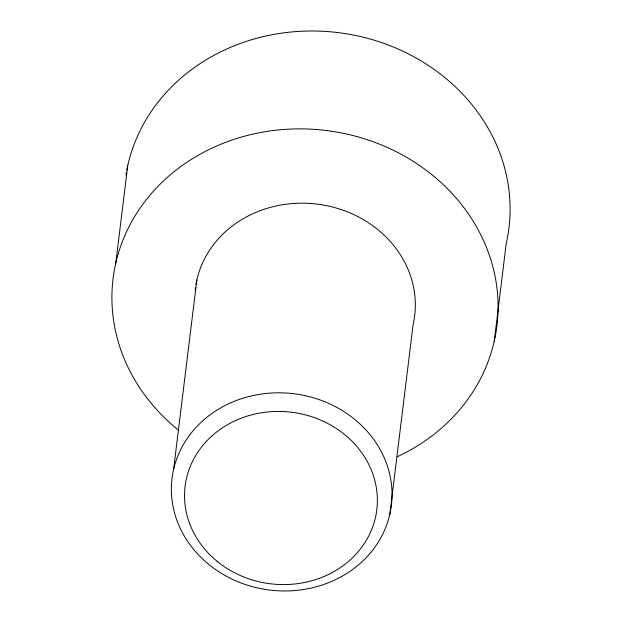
<?xml version="1.0" encoding="UTF-8"?>
<svg xmlns="http://www.w3.org/2000/svg" width="622" height="622" viewBox="0 0 622 622"><rect width="100%" height="100%" fill="white"/><g stroke="black" fill="none" stroke-linecap="round" stroke-linejoin="round"><path stroke-width="0.93" d="M115.754 263.215L127.774 165.335M173.569 469.579L196.855 279.947M389.838 514.192A110.498 98.89 7 0 0 246.646 397.131A110.498 98.89 7 0 0 208.634 564.333A110.498 98.89 7 0 0 389.838 514.192L413.125 324.56A110.498 98.89 7 0 0 324.319 205.213A110.498 98.89 7 0 0 195.922 284.619M494.226 341.291L506.246 243.412A193.38 173.064 7 0 0 352.791 34.925A193.38 173.064 7 0 0 126.787 170.016M125.939 174.751A193.38 173.064 7 0 1 126.258 172.854M178.6 430.222A193.38 173.064 7 0 1 175.147 170.832A193.38 173.064 7 0 1 462.387 205.657A193.38 173.064 7 0 1 397.248 456.735M195.137 290.334A110.498 98.89 7 0 1 195.487 287.465M217.101 561.316A96.573 86.427 7 0 0 375.455 517.496A96.573 86.427 7 0 0 250.316 415.201A96.573 86.427 7 0 0 217.101 561.316"/></g></svg>
